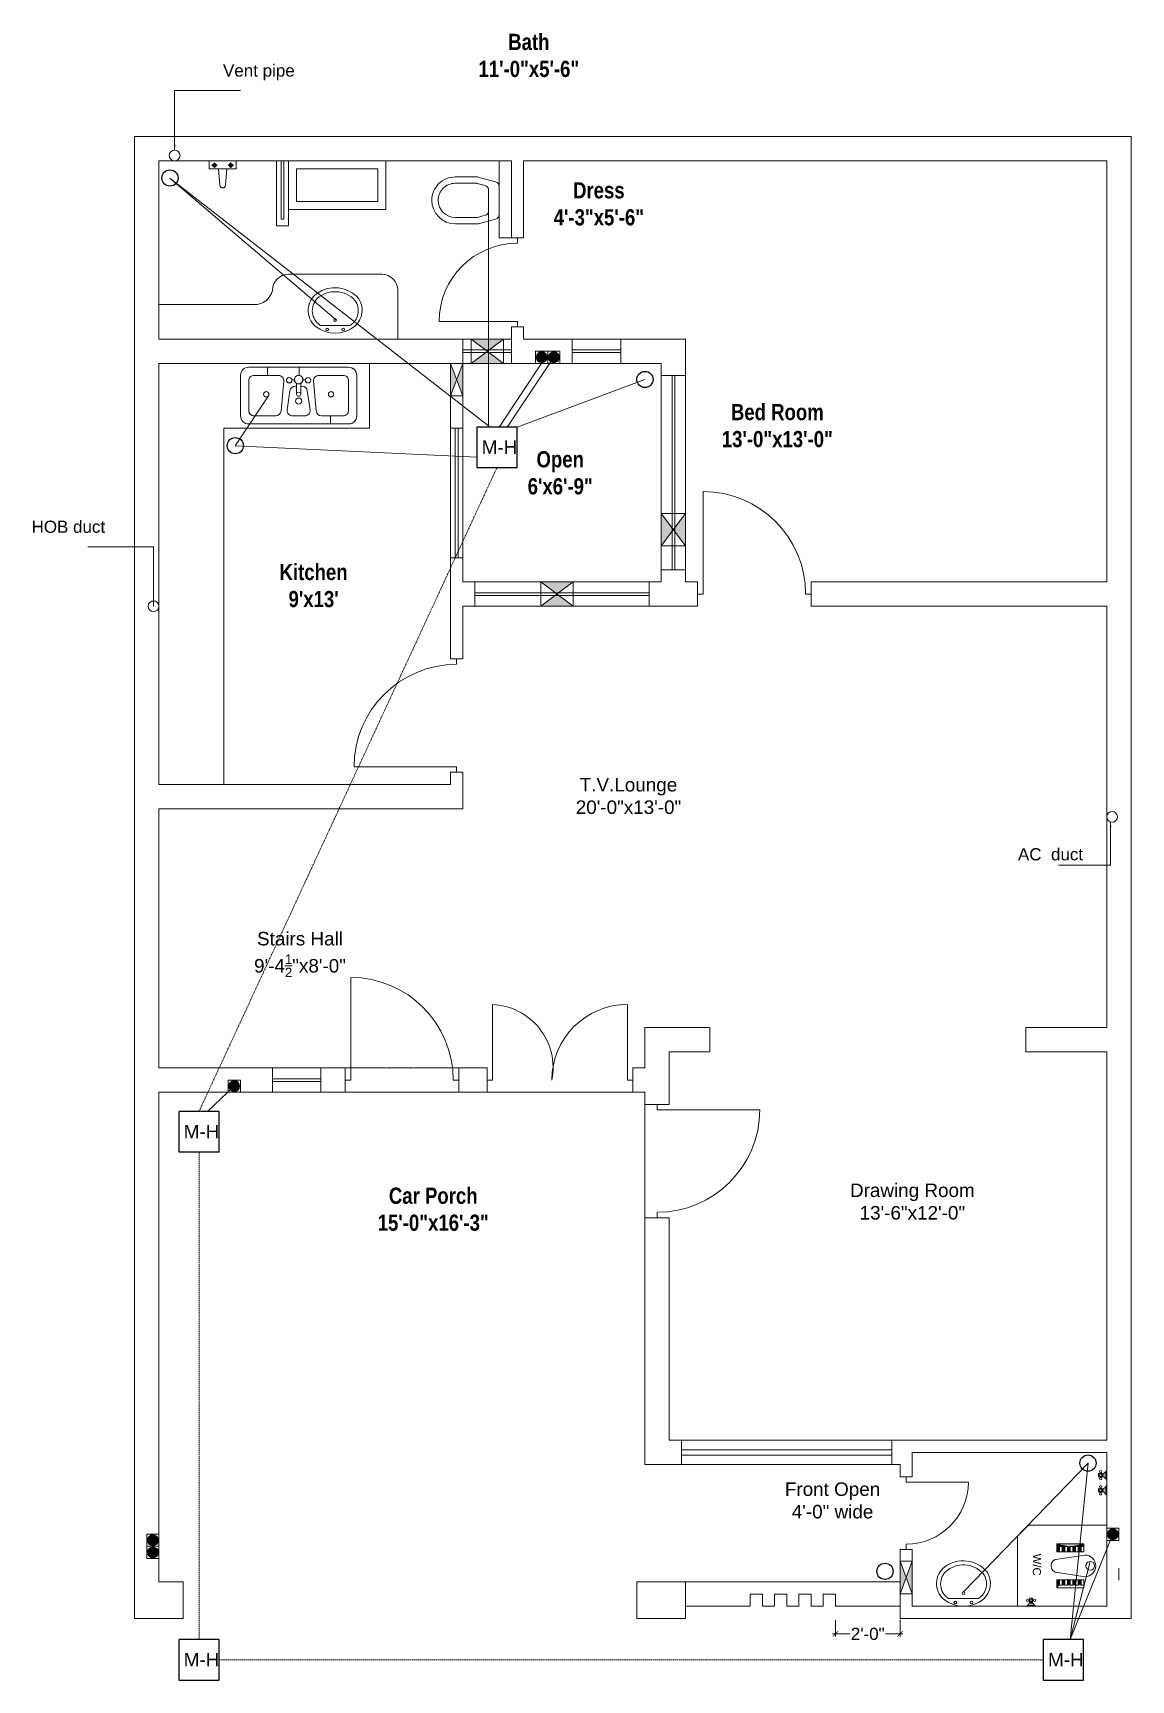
# Model space of a CAD drawing. Header units: inches. Extents: x 28 to 434, y 69 to 679.
import ezdxf

# ---------------------------------------------------------------- set-up
doc = ezdxf.new("R2010")
doc.units = ezdxf.units.IN
doc.header["$MEASUREMENT"] = 0
doc.linetypes.add('DASHED', pattern=[0.75, 0.5, -0.25])
doc.linetypes.add('HIDDEN', pattern=[0.25, 0.125, -0.125])
for name, color, linetype, lineweight in [('cad-block.com', 7, 'Continuous', 5), ('Dime', 5, 'Continuous', 15), ('FURNITURE', 144, 'Continuous', 9), ('line', 7, 'Continuous', 13), ('LINE WORK', 7, 'Continuous', 5)]:
    doc.layers.add(name, color=color, linetype=linetype, lineweight=lineweight)
doc.layers.add('dim', color=5, linetype='Continuous')
doc.styles.add('DETAIL', font='arial.ttf', dxfattribs={"height": 4.5})
doc.styles.get("Standard").update_dxf_attribs({"font": 'arial.ttf'})
doc.styles.add('TECH', font='techb___.ttf', dxfattribs={"height": 2.5})
doc.dimstyles.new('DETAIL', dxfattribs={"dimtxt": 4, "dimasz": 2, "dimexe": 1, "dimexo": 5, "dimgap": 0.5, "dimtad": 0, "dimzin": 3, "dimlunit": 4, "dimtxsty": 'DETAIL', "dimblk": 'ARCHTICK', "dimcen": 0.25, "dimdle": 1, "dimclrd": 256, "dimclre": 256, "dimclrt": 256, "dimadec": 1, "dimazin": 0, "dimtfac": 0.66, "dimtmove": 1, "dimatfit": 3, "dimfxl": 1, "dimtolj": 1, "dimlwd": -1, "dimlwe": -1, "dimarcsym": 0})

# ---------------------------------------------------------------- blocks, each defined once
blk = doc.blocks.new('A$C02E93A12')
at = {"layer": 'dim'}
h = blk.add_hatch(color=256, dxfattribs=at)
h.set_gradient(color1=(0, 0, 255), one_color=1, tint=1, name='SPHERICAL')
h.paths.add_polyline_path([(12, 9), (0, 9), (5.33, 5), (6.67, 5)])
h.paths.add_polyline_path([(6.67, 4), (5.33, 4), (0, 0), (12, 0)])
at = {"layer": 'line'}
for p, q in [((0, 9), (0, 0)), ((0, 9), (12, 0)), ((12, 9), (0, 0)), ((12, 9), (0, 9)), ((12, 9), (12, 0)), ((12, 0), (0, 0)), ((12, 0), (0, 0))]:
    blk.add_line(p, q, dxfattribs=at)
blk = doc.blocks.new('A$C30E77919')
at = {"layer": 'dim'}
h = blk.add_hatch(color=256, dxfattribs=at)
h.set_gradient(color1=(0, 0, 255), one_color=1, tint=1, name='SPHERICAL')
h.paths.add_polyline_path([(0, 4.5), (6, 2.25), (12, 4.5)])
h.paths.add_polyline_path([(12, 0), (6, 2.25), (0, 0)])
at = {"layer": 'line'}
for p, q in [((0, 4.5), (12, 4.5)), ((0, 0), (0, 4.5)), ((12, 0), (0, 4.5)), ((0, 0), (12, 4.5)), ((0, 4.5), (12, 4.5)), ((12, 0), (12, 4.5)), ((0, 0), (12, 0))]:
    blk.add_line(p, q, dxfattribs=at)
blk = doc.blocks.new('A$C44504939')
at = {"layer": 'line'}
h = blk.add_hatch(color=256, dxfattribs=at)
h.set_gradient(color1=(0, 0, 255), one_color=1, tint=1, name='SPHERICAL')
h.paths.add_polyline_path([(4.25, 2.25, 1), (0.25, 2.25, 1)])
for p, q in [((0, 4.5), (4.5, 4.5)), ((0, 0), (0, 4.5)), ((4.5, 4.5), (4.5, 0)), ((4.5, 0), (0, 0))]:
    blk.add_line(p, q, dxfattribs=at)
blk.add_circle((2.25, 2.25), 2, dxfattribs=at)
blk = doc.blocks.new('_ArchTick')
at = {"color": 0, "linetype": 'ByBlock', "const_width": 0.15}
blk.add_lwpolyline([(-0.5, -0.5), (0.5, 0.5)], dxfattribs=at)
blk = doc.blocks.new('*D17')
at = {"layer": 'Defpoints', "color": 0, "transparency": 16777216}
for p in [(324.87, 96.31), (348.87, 96.31), (348.87, 86.06)]:
    blk.add_point(p, dxfattribs=at)
at = {"layer": 'line', "transparency": 16777216}
for p, q in [((323.87, 86.06), (330.35, 86.06)), ((324.87, 91.31), (324.87, 85.06)), ((349.87, 86.06), (343.39, 86.06)), ((348.87, 91.31), (348.87, 85.06))]:
    blk.add_line(p, q, dxfattribs=at)
at = {"layer": 'line', "transparency": 16777216, "xscale": 2, "yscale": 2, "zscale": 2, "rotation": 180}
blk.add_blockref('_ArchTick', (324.87, 86.06), dxfattribs=at)
at = {"layer": 'line', "transparency": 16777216, "xscale": 2, "yscale": 2, "zscale": 2}
blk.add_blockref('_ArchTick', (348.87, 86.06), dxfattribs=at)
at = {"layer": 'line', "transparency": 16777216, "insert": (336.87, 86.06), "char_height": 4.5, "attachment_point": 5, "style": 'DETAIL'}
blk.add_mtext('\\A1;2\'-0"', dxfattribs=at)
blk = doc.blocks.new('FURN-G98')
at = {"layer": 'FURNITURE', "color": 1, "linetype": 'Continuous'}
blk.add_line((867.673189, 659.27866), (867.673189, 648.278812), dxfattribs=at)
for centre in [(866.173189, 656.77866), (869.673128, 653.778721), (866.173189, 650.778721)]:
    blk.add_circle(centre, 0.5, dxfattribs=at)
for centre, radius, start, end in [((876.518831, 653.776676), 11.720215, 141.386282, 218.875925), ((873.265024, 655.968662), 7.8163, 57.012296, 139.055862), ((873.124514, 655.949619), 6.387447, 53.629163, 148.588197), ((870.312021, 653.786716), 9.845939, 317.647236, 47.905256), ((870.111383, 653.686008), 11.533569, 323.756458, 50.028127), ((873.219522, 651.608158), 7.800024, 221.687136, 322.568114), ((873.089006, 651.754307), 6.435084, 212.689741, 314.36115)]:
    blk.add_arc(centre, radius, start, end, dxfattribs=at)
blk = doc.blocks.new('FURN-G9')
at = {"layer": 'FURNITURE', "color": 1, "linetype": 'Continuous'}
for p, q in [((887.182337, 655.021351), (888.916124, 661.491932)), ((890.630915, 662.807728), (901.025324, 662.807728)), ((902.740107, 661.491932), (904.447954, 655.118184)), ((887.121851, 646.529988), (887.121851, 654.561879)), ((889.475176, 646.529988), (889.475176, 654.262318)), ((889.533014, 654.701588), (890.317018, 657.627553)), ((891.956415, 658.885518), (899.699816, 658.885518)), ((901.33922, 657.627553), (902.097284, 654.79842)), ((902.155115, 654.35915), (902.155115, 646.589253)), ((904.50844, 654.65868), (904.50844, 646.589253))]:
    blk.add_line(p, q, dxfattribs=at)
for centre, radius, start, end in [((890.630915, 661.03246), 1.77528, 90.000003, 164.999994), ((901.025324, 661.03246), 1.77528, 15.000006, 90.000003), ((888.897127, 654.561879), 1.77528, 164.999994, 180.000005), ((891.172411, 654.262318), 1.697231, 164.999994, 180.000005), ((891.956415, 657.188282), 1.697231, 90.000003, 164.999994), ((899.699816, 657.188282), 1.697231, 15, 90.000003), ((900.45788, 654.35915), 1.697231, 0, 14.999999), ((902.733164, 654.65868), 1.77528, 0, 15.000009), ((895.785608, 646.529988), 8.663759, 180.000005, 270.195344), ((895.785608, 646.529988), 6.31043, 180.000005, 270.195344), ((895.785402, 646.589253), 6.369707, 270.195344, 0), ((895.785402, 646.589253), 8.723038, 270.195344, 0)]:
    blk.add_arc(centre, radius, start, end, dxfattribs=at)
blk = doc.blocks.new('A$C5E6B4E5E')
at = {"layer": 'FURNITURE', "color": 7, "linetype": 'Continuous'}
for p, q in [((1, 8.5), (2, 7.5)), ((2, 7.5), (3, 8.5)), ((3.5, 7), (4, 1)), ((6.5, 7), (6, 1)), ((7, 8.5), (8, 7.5)), ((8, 7.5), (9, 8.5))]:
    blk.add_line(p, q, dxfattribs=at)
blk.add_lwpolyline([(0, 10), (10, 10), (10, 7), (0, 7)], close=True, dxfattribs=at)
at = {"layer": 'FURNITURE', "color": 51, "linetype": 'Continuous'}
blk.add_lwpolyline([(6, 1), (6.5, 7), (3.5, 7), (4, 1, 1)], format="xyb", close=True, dxfattribs=at)
at = {"layer": 'FURNITURE', "color": 7, "linetype": 'Continuous'}
blk.add_arc((5, 1), 1, 180, 0, dxfattribs=at)
at = {"layer": 'FURNITURE', "color": 162, "linetype": 'Continuous'}
blk.add_solid([(3, 8.5), (2, 9.5), (2, 7.5), (1, 8.5)], dxfattribs=at)
at = {"layer": 'FURNITURE', "color": 1, "linetype": 'Continuous'}
blk.add_solid([(8, 7.5), (9, 8.5), (7, 8.5), (8, 9.5)], dxfattribs=at)
blk = doc.blocks.new('FURN-G128')
at = {"layer": 'FURNITURE', "color": 7, "linetype": 'Continuous'}
for p, q in [((948.699619, 672.436587), (948.699619, 635.436587)), ((951.699619, 675.436587), (966.699619, 675.436587)), ((953.699619, 672.436587), (964.699619, 672.436587)), ((969.699619, 672.436587), (969.699619, 635.436587)), ((951.699619, 670.436587), (951.699619, 662.444834)), ((966.699619, 670.436587), (966.699619, 661.444834)), ((953.518548, 660.453048), (964.518548, 659.453048)), ((951.699619, 656.166282), (951.699619, 651.706892)), ((953.982462, 658.146181), (960.982462, 657.146181)), ((959.699619, 654.686587), (963.736002, 654.686587)), ((959.699619, 653.186587), (963.736002, 653.186587)), ((962.699619, 655.166282), (962.699619, 654.686587)), ((962.699619, 653.189639), (962.699619, 652.706892)), ((953.518548, 647.420126), (964.518548, 648.420126)), ((953.982462, 649.726993), (960.982462, 650.726993)), ((951.699619, 637.436587), (951.699619, 645.428339)), ((966.699619, 637.436587), (966.699619, 646.428339)), ((953.699619, 635.436587), (964.699619, 635.436587)), ((951.699619, 632.436587), (966.699619, 632.436587))]:
    blk.add_line(p, q, dxfattribs=at)
at = {"layer": 'FURNITURE', "color": 120, "linetype": 'Continuous'}
blk.add_lwpolyline([(969.699619, 654.144815), (966.695311, 654.144815, -0.468519), (965.049373, 652.357401), (965.049373, 651.422386, -2.152654), (963.881442, 650.436587, -0.464543), (965.049373, 651.422386), (965.049373, 652.357401, -0.262509), (963.736002, 653.186587), (962.699619, 653.186587), (962.699619, 652.706892, -0.373238), (960.982462, 650.726993), (953.982462, 649.726993, -0.456412), (951.699619, 651.706892), (951.699619, 656.166282, -0.456412), (953.982462, 658.146181), (960.982462, 657.146181, -0.373238), (962.699619, 655.166282), (962.699619, 654.686587), (963.736002, 654.686587, -0.262509), (965.049373, 655.515772), (965.049373, 656.450788, -0.464543), (963.881442, 657.436587, -1), (965.881442, 657.436587, -0.365614), (965.049373, 656.450788), (965.049373, 655.515772, -0.39029), (966.695311, 654.144815), (969.699619, 654.144815), (969.699619, 672.436587, 0.414214), (966.699619, 675.436587), (951.699619, 675.436587, 0.414214), (948.699619, 672.436587), (948.699619, 665.739959), (951.699619, 665.739959), (951.699619, 670.436587, -0.414214), (953.699619, 672.436587), (964.699619, 672.436587, -0.414214), (966.699619, 670.436587), (966.699619, 661.444834, -0.441024), (964.518548, 659.453048), (953.518548, 660.453048, -0.387902), (951.699619, 662.444834), (951.699619, 665.739959), (948.699619, 665.739959), (948.699619, 635.436587, 0.414214), (951.699619, 632.436587), (966.699619, 632.436587, 0.414214), (969.699619, 635.436587), (969.699619, 642.402897), (966.699619, 642.402897), (966.699619, 637.436587, -0.414214), (964.699619, 635.436587), (953.699619, 635.436587, -0.414214), (951.699619, 637.436587), (951.699619, 645.428339, -0.387902), (953.518548, 647.420126), (964.518548, 648.420126, -0.441024), (966.699619, 646.428339), (966.699619, 642.402897), (969.699619, 642.402897)], format="xyb", close=True, dxfattribs=at)
at = {"layer": 'FURNITURE', "color": 121, "linetype": 'Continuous'}
for points in [[(966.699619, 670.436587, 0.414214), (964.699619, 672.436587), (953.699619, 672.436587, 0.414214), (951.699619, 670.436587), (951.699619, 662.444834, 0.387902), (953.518548, 660.453048), (964.518548, 659.453048, 0.441024), (966.699619, 661.444834)], [(962.699619, 652.706892), (962.699619, 653.186587), (959.699619, 653.186587, -0.414214), (958.949619, 653.936587, -0.414214), (959.699619, 654.686587), (962.699619, 654.686587), (962.699619, 655.166282, 0.373238), (960.982462, 657.146181), (953.982462, 658.146181, 0.456412), (951.699619, 656.166282), (951.699619, 651.706892, 0.456412), (953.982462, 649.726993), (960.982462, 650.726993, 0.373238)], [(966.699619, 646.428339, 0.441024), (964.518548, 648.420126), (953.518548, 647.420126, 0.387902), (951.699619, 645.428339), (951.699619, 637.436587, 0.414214), (953.699619, 635.436587), (964.699619, 635.436587, 0.414214), (966.699619, 637.436587)]]:
    blk.add_lwpolyline(points, format="xyb", close=True, dxfattribs=at)
at = {"layer": 'FURNITURE', "color": 250, "linetype": 'Continuous'}
for points in [[(960.699619, 665.936587, 1), (958.699619, 665.936587, 1)], [(958.317653, 653.936587, 1), (956.081585, 653.936587, 1)], [(960.699619, 641.936587, 1), (958.699619, 641.936587, 1)]]:
    blk.add_lwpolyline(points, format="xyb", close=True, dxfattribs=at)
at = {"layer": 'FURNITURE', "color": 31, "linetype": 'Continuous'}
for points in [[(960.449619, 653.936587, 1), (958.949619, 653.936587, 1)], [(966.709082, 653.936587, 1), (963.546804, 653.936587, 1)]]:
    blk.add_lwpolyline(points, format="xyb", close=True, dxfattribs=at)
at = {"layer": 'FURNITURE', "color": 51, "linetype": 'Continuous'}
blk.add_lwpolyline([(963.736002, 654.686587), (959.699619, 654.686587, -1), (959.699619, 653.186587), (963.736002, 653.186587, -0.124187), (963.546804, 653.936587, -0.124187)], format="xyb", close=True, dxfattribs=at)
at = {"layer": 'FURNITURE', "color": 1, "linetype": 'Continuous'}
blk.add_lwpolyline([(963.881442, 657.436587, 1), (965.881442, 657.436587, 1)], format="xyb", close=True, dxfattribs=at)
at = {"layer": 'FURNITURE', "color": 160, "linetype": 'Continuous'}
blk.add_lwpolyline([(965.881442, 650.436587, 1), (963.881442, 650.436587, 1)], format="xyb", close=True, dxfattribs=at)
at = {"layer": 'FURNITURE', "color": 7, "linetype": 'Continuous'}
for centre, radius in [((959.699619, 665.936587), 1), ((957.199619, 653.936587), 1.118034), ((959.699619, 653.936587), 0.75), ((965.127943, 653.936587), 1.581139), ((964.881442, 657.436587), 1), ((964.881442, 650.436587), 1), ((959.699619, 641.936587), 1)]:
    blk.add_circle(centre, radius, dxfattribs=at)
for centre, radius, start, end in [((951.699619, 672.436587), 3, 90, 180), ((953.699619, 670.436587), 2, 90, 180), ((964.699619, 670.436587), 2, 0, 90), ((966.699619, 672.436587), 3, 0, 90), ((953.699619, 662.444834), 2, 180, 264.805571), ((964.699619, 661.444834), 2, 264.805571, 0), ((953.699619, 656.166282), 2, 81.869898, 180), ((960.699619, 655.166282), 2, 0, 81.869898), ((953.699619, 651.706892), 2, 180, 278.130102), ((953.699619, 645.428339), 2, 95.194429, 180), ((960.699619, 652.706892), 2, 278.130102, 0), ((964.699619, 646.428339), 2, 0, 95.194429), ((951.699619, 635.436587), 3, 180, 270), ((953.699619, 637.436587), 2, 180, 270), ((964.699619, 637.436587), 2, 270, 0), ((966.699619, 635.436587), 3, 270, 0)]:
    blk.add_arc(centre, radius, start, end, dxfattribs=at)
blk = doc.blocks.new('FURN-G96')
at = {"layer": 'FURNITURE', "color": 7, "linetype": 'Continuous'}
for p, q in [((818.55535, 658.683538), (818.55535, 655.683538)), ((828.55535, 658.683538), (818.55535, 658.683538)), ((819.55535, 656.683538), (818.55535, 656.683538)), ((818.55535, 655.683538), (828.55535, 655.683538)), ((819.55535, 658.683538), (819.55535, 656.683538)), ((820.55535, 656.683538), (820.55535, 658.683538)), ((821.55535, 656.683538), (820.55535, 656.683538)), ((821.55535, 658.683538), (821.55535, 656.683538)), ((822.55535, 656.683538), (822.55535, 658.683538)), ((823.55535, 656.683538), (822.55535, 656.683538)), ((823.55535, 658.683538), (823.55535, 656.683538)), ((824.55535, 656.683538), (824.55535, 658.683538)), ((825.55535, 656.683538), (824.55535, 656.683538)), ((825.55535, 658.683538), (825.55535, 656.683538)), ((826.55535, 656.683538), (826.55535, 658.683538)), ((827.55535, 656.683538), (826.55535, 656.683538)), ((827.55535, 658.683538), (827.55535, 656.683538)), ((828.55535, 655.683538), (828.55535, 658.683538))]:
    blk.add_line(p, q, dxfattribs=at)
blk = doc.blocks.new('FURN-G97')
at = {"layer": 'FURNITURE', "color": 7, "linetype": 'Continuous'}
for p, q in [((818.55535, 672.040704), (828.55535, 672.040704)), ((818.55535, 669.040704), (818.55535, 672.040704)), ((828.55535, 672.040704), (828.55535, 669.040704)), ((819.55535, 671.040704), (818.55535, 671.040704)), ((828.55535, 669.040704), (818.55535, 669.040704)), ((819.55535, 669.040704), (819.55535, 671.040704)), ((821.55535, 671.040704), (820.55535, 671.040704)), ((820.55535, 671.040704), (820.55535, 669.040704)), ((821.55535, 669.040704), (821.55535, 671.040704)), ((823.55535, 671.040704), (822.55535, 671.040704)), ((822.55535, 671.040704), (822.55535, 669.040704)), ((823.55535, 669.040704), (823.55535, 671.040704)), ((825.55535, 671.040704), (824.55535, 671.040704)), ((824.55535, 671.040704), (824.55535, 669.040704)), ((825.55535, 669.040704), (825.55535, 671.040704)), ((827.55535, 671.040704), (826.55535, 671.040704)), ((826.55535, 671.040704), (826.55535, 669.040704)), ((827.55535, 669.040704), (827.55535, 671.040704))]:
    blk.add_line(p, q, dxfattribs=at)
blk = doc.blocks.new('A$C1560646C')
at = {"layer": 'FURNITURE', "color": 7, "linetype": 'Continuous'}
for p, q in [((11.05, 24.92), (12.53, 14.86)), ((19.05, 24.92), (17.53, 14.86))]:
    blk.add_line(p, q, dxfattribs=at)
at = {"layer": 'FURNITURE', "color": 133, "linetype": 'Continuous'}
blk.add_lwpolyline([(17.53, 14.86), (19.05, 24.92, 1), (11.05, 24.92), (12.53, 14.86, 1)], format="xyb", close=True, dxfattribs=at)
at = {"layer": 'FURNITURE', "color": 8, "linetype": 'Continuous'}
blk.add_lwpolyline([(15, 25.26, 1), (15, 28.52, 1)], format="xyb", close=True, dxfattribs=at)
at = {"layer": 'FURNITURE', "color": 7, "linetype": 'Continuous'}
blk.add_circle((15, 26.89), 1.63, dxfattribs=at)
for centre, radius, start, end in [((15.05, 24.92), 4, 0, 180), ((15.03, 14.86), 2.5, 180, 0)]:
    blk.add_arc(centre, radius, start, end, dxfattribs=at)
at = {"layer": 'FURNITURE', "color": 133, "linetype": 'Continuous'}
for points in [[(7.87, 23.47), (7.87, 24.47), (6.87, 24.47)], [(7.87, 22.47), (7.87, 23.47), (6.87, 24.47)], [(7.87, 21.47), (7.87, 22.47), (6.87, 24.47)], [(7.87, 20.47), (7.87, 21.47), (6.87, 24.47)], [(7.87, 19.47), (7.87, 20.47), (6.87, 24.47)], [(7.87, 19.47), (6.87, 24.47), (6.87, 14.47)], [(6.87, 14.47), (7.87, 18.47), (7.87, 19.47)], [(6.87, 14.47), (7.87, 17.47), (7.87, 18.47)], [(7.87, 22.47), (9.87, 22.47), (9.87, 23.47)], [(7.87, 22.47), (9.87, 23.47), (7.87, 23.47)], [(7.87, 20.47), (9.87, 20.47), (9.87, 21.47)], [(7.87, 20.47), (9.87, 21.47), (7.87, 21.47)], [(7.87, 18.47), (9.87, 18.47), (9.87, 19.47)], [(7.87, 18.47), (9.87, 19.47), (7.87, 19.47)], [(22.23, 23.47), (20.23, 23.47), (20.23, 22.47)], [(22.23, 23.47), (20.23, 22.47), (22.23, 22.47)], [(22.23, 21.47), (20.23, 21.47), (20.23, 20.47)], [(22.23, 21.47), (20.23, 20.47), (22.23, 20.47)], [(22.23, 19.47), (20.23, 19.47), (20.23, 18.47)], [(22.23, 19.47), (20.23, 18.47), (22.23, 18.47)], [(6.87, 14.47), (7.87, 16.47), (7.87, 17.47)], [(6.87, 14.47), (7.87, 15.47), (7.87, 16.47)], [(6.87, 14.47), (9.87, 14.47), (7.87, 15.47)], [(7.87, 16.47), (9.87, 16.47), (9.87, 17.47)], [(7.87, 16.47), (9.87, 17.47), (7.87, 17.47)], [(9.87, 14.47), (9.87, 15.47), (7.87, 15.47)], [(22.23, 17.47), (20.23, 17.47), (20.23, 16.47)], [(22.23, 17.47), (20.23, 16.47), (22.23, 16.47)], [(22.23, 15.47), (20.23, 15.47), (20.23, 14.47)], [(22.23, 15.47), (20.23, 14.47), (23.23, 14.47)]]:
    blk.add_solid(points, dxfattribs=at)
at = {"layer": 'line', "color": 251}
for p, q in [((0, 33), (0, 4)), ((0, 4), (4, 0)), ((30, 0), (4, 0))]:
    blk.add_line(p, q, dxfattribs=at)
at = {"layer": 'FURNITURE', "rotation": 270}
for name in ['FURN-G96', 'FURN-G97']:
    blk.add_blockref(name, (-648.81, 843.03), dxfattribs=at)
at = {"color": 1, "insert": (14.59, 5.59), "char_height": 3, "width": 65.3122, "attachment_point": 8}
blk.add_mtext('W/C', dxfattribs=at)
blk = doc.blocks.new('18')
at = {"layer": 'cad-block.com'}
for p, q in [((3051, 12939), (3045, 12939)), ((3051, 12933), (3045, 12933)), ((3072, 12917), (3048, 12917)), ((3070, 12939), (3076, 12939)), ((3070, 12933), (3076, 12933)), ((3026, 12899), (3095, 12899)), ((3038, 12905), (3082, 12905))]:
    blk.add_line(p, q, dxfattribs=at)
blk.add_lwpolyline([(3051, 12924), (3051, 12949), (3070, 12949), (3070, 12924)], close=True, dxfattribs=at)
for centre in [(3038, 12936), (3060, 12936), (3082, 12936)]:
    blk.add_circle(centre, 6.99, dxfattribs=at)
for centre, start, end in [((3017, 12933), 285.2551, 344.7449), ((3104, 12933), 195.2551, 254.7449)]:
    blk.add_arc(centre, 35.6, start, end, dxfattribs=at)

msp = doc.modelspace()

# ---------------------------------------------------------------- linework, layer by layer
at = {"layer": 'dim', "color": 1}
for points in [[(192.064, 518.147), (207.064, 518.147), (207.064, 533.147), (192.064, 533.147)], [(81.716, 264.602), (96.716, 264.602), (96.716, 279.602), (81.716, 279.602)], [(81.716, 68.969), (96.716, 68.969), (96.716, 83.969), (81.716, 83.969)], [(401.805, 68.969), (416.805, 68.969), (416.805, 83.969), (401.805, 83.969)]]:
    msp.add_lwpolyline(points, close=True, dxfattribs=at)
for centre in [(78.445, 625.387), (254.346, 550.779), (102.655, 526.246), (418.441, 149.342), (343.268, 109.245)]:
    msp.add_circle(centre, 3, dxfattribs=at)
at = {"layer": 'line'}
for p, q in [((65.374, 640.744), (65.374, 91.807)), ((434.374, 640.744), (65.374, 640.744)), ((434.374, 640.744), (434.374, 91.807)), ((74.374, 631.744), (74.374, 565.744)), ((204.874, 631.744), (74.374, 631.744)), ((204.874, 631.744), (204.874, 603.244)), ((209.374, 631.744), (209.374, 603.244)), ((425.374, 631.744), (209.374, 631.744)), ((425.374, 631.744), (425.374, 475.744)), ((140.126, 572.8), (78.445, 625.387)), ((78.445, 625.387), (197.068, 533.147)), ((196.452, 617.096), (196.452, 533.147)), ((207.124, 603.244), (207.124, 601.244)), ((207.124, 572.244), (178.124, 572.244)), ((204.874, 570.244), (204.874, 565.744)), ((209.374, 570.244), (204.874, 570.244)), ((207.124, 570.244), (207.124, 572.244)), ((209.374, 570.244), (209.374, 565.744)), ((204.874, 565.744), (74.374, 565.744)), ((186.874, 556.744), (186.874, 565.744)), ((204.874, 561.744), (186.874, 561.744)), ((204.874, 565.744), (204.874, 556.744)), ((269.374, 565.744), (209.374, 565.744)), ((227.374, 565.744), (227.374, 556.744)), ((227.374, 561.744), (245.374, 561.744)), ((245.374, 556.744), (245.374, 565.744)), ((269.374, 475.744), (269.374, 565.744)), ((74.374, 556.744), (74.374, 400.744)), ((182.374, 556.744), (74.374, 556.744)), ((182.374, 556.744), (182.374, 447.244)), ((204.874, 560.744), (186.874, 560.744)), ((186.874, 556.744), (186.874, 475.744)), ((260.374, 556.744), (186.874, 556.744)), ((216.124, 556.994), (200.306, 533.147)), ((220.624, 558.994), (203.371, 533.147)), ((227.374, 560.744), (245.374, 560.744)), ((260.374, 475.744), (260.374, 556.744)), ((254.346, 550.779), (207.064, 533.147)), ((260.597, 552.244), (260.374, 552.244)), ((269.374, 552.244), (260.374, 552.244)), ((264.374, 480.244), (264.374, 552.244)), ((265.374, 480.244), (265.374, 552.244)), ((102.655, 526.246), (114.944, 544.728)), ((182.374, 532.744), (186.874, 532.744)), ((184.124, 484.744), (184.124, 532.744)), ((185.124, 484.744), (185.124, 532.744)), ((102.655, 526.246), (192.064, 521.965)), ((275.874, 471.244), (275.874, 509.244)), ((186.874, 484.744), (182.374, 484.744)), ((260.374, 480.244), (269.374, 480.244)), ((186.874, 475.744), (260.374, 475.744)), ((191.374, 475.744), (191.374, 466.744)), ((255.874, 471.744), (191.374, 471.744)), ((255.874, 470.744), (191.374, 470.744)), ((255.874, 466.744), (255.874, 475.744)), ((269.374, 475.744), (273.874, 475.744)), ((273.874, 466.744), (273.874, 475.744)), ((273.874, 471.244), (275.874, 471.244)), ((315.874, 471.244), (313.874, 471.244)), ((315.874, 475.744), (425.374, 475.744)), ((315.874, 466.744), (315.874, 475.744)), ((186.874, 466.744), (273.874, 466.744)), ((186.874, 447.244), (186.874, 466.744)), ((315.874, 466.744), (425.374, 466.744)), ((425.374, 466.744), (425.374, 310.744)), ((186.874, 447.244), (182.374, 447.244)), ((184.624, 447.244), (184.624, 445.244)), ((186.874, 447.244), (186.874, 447.244)), ((184.624, 407.244), (146.624, 407.244)), ((182.374, 405.244), (182.374, 400.744)), ((186.874, 405.244), (182.374, 405.244)), ((186.874, 405.244), (182.374, 405.244)), ((184.624, 407.244), (184.624, 405.244)), ((186.874, 405.244), (186.874, 391.744)), ((182.374, 400.744), (74.374, 400.744)), ((74.374, 391.744), (74.374, 295.744)), ((186.874, 391.744), (74.374, 391.744)), ((116.374, 391.744), (137.374, 391.744)), ((434.374, 356.646), (434.374, 91.807)), ((74.374, 348.244), (74.374, 295.744)), ((145.374, 291.244), (145.374, 329.281)), ((197.874, 291.244), (197.874, 319.244)), ((247.874, 291.244), (247.874, 319.244)), ((254.374, 310.744), (278.374, 310.744)), ((254.374, 310.744), (254.374, 295.744)), ((263.374, 310.744), (263.374, 310.744)), ((278.374, 310.744), (278.374, 301.744)), ((395.374, 310.744), (425.374, 310.744)), ((395.374, 310.744), (395.374, 301.744)), ((263.374, 301.744), (278.374, 301.744)), ((263.374, 301.744), (263.374, 282.244)), ((263.374, 301.744), (263.374, 282.244)), ((395.374, 301.744), (425.374, 301.744)), ((425.374, 301.744), (425.374, 157.807)), ((143.374, 295.744), (74.374, 295.744)), ((116.374, 295.744), (116.374, 286.744)), ((134.374, 295.744), (134.374, 286.744)), ((143.374, 295.744), (143.374, 286.744)), ((185.374, 295.744), (185.374, 286.744)), ((195.874, 295.744), (185.374, 295.744)), ((195.874, 295.744), (195.874, 286.744)), ((249.874, 295.744), (249.874, 286.744)), ((92.31, 279.602), (102.265, 288.994)), ((116.373, 291.714), (134.373, 291.744)), ((116.375, 290.714), (134.375, 290.744)), ((143.374, 291.244), (145.374, 291.244)), ((185.374, 291.244), (183.374, 291.244)), ((195.874, 291.244), (197.874, 291.244)), ((249.874, 291.244), (247.874, 291.244)), ((74.374, 286.744), (143.374, 286.744)), ((74.374, 286.744), (74.374, 105.307)), ((185.374, 286.744), (195.874, 286.744)), ((249.874, 286.744), (254.374, 286.744)), ((254.374, 282.244), (254.374, 286.744)), ((263.374, 282.244), (254.374, 282.244)), ((258.874, 282.244), (258.874, 280.244)), ((258.874, 280.244), (296.874, 280.244)), ((254.374, 252.244), (254.374, 148.807)), ((263.374, 240.244), (254.374, 240.244)), ((258.874, 240.244), (258.874, 242.244)), ((263.374, 240.244), (263.374, 157.807)), ((263.374, 157.807), (425.374, 157.807)), ((267.849, 157.807), (267.849, 148.807)), ((345.734, 154.307), (267.849, 154.307)), ((345.734, 157.807), (345.734, 148.807)), ((353.374, 153.307), (425.374, 153.307)), ((353.374, 153.307), (353.374, 144.307)), ((425.374, 153.307), (425.374, 96.307)), ((254.374, 148.807), (348.874, 148.807)), ((345.734, 152.307), (267.849, 152.307)), ((348.874, 148.807), (348.874, 144.307)), ((372.302, 101.681), (418.441, 149.342)), ((418.441, 149.342), (411.794, 83.969)), ((348.874, 144.307), (353.374, 144.307)), ((351.124, 144.307), (351.124, 142.307)), ((351.124, 142.307), (374.124, 142.307)), ((411.794, 83.969), (427.624, 122.966)), ((348.874, 117.307), (348.874, 91.807)), ((348.874, 117.307), (353.374, 117.307)), ((351.124, 117.307), (351.124, 119.307)), ((353.374, 117.307), (353.374, 96.307)), ((419.266, 112.934), (411.794, 83.969)), ((74.374, 105.307), (83.374, 105.307)), ((83.374, 105.307), (83.374, 91.807)), ((251.374, 105.307), (269.374, 105.307)), ((251.374, 105.307), (251.374, 91.807)), ((269.374, 105.307), (269.374, 91.807)), ((269.374, 105.307), (269.374, 91.807)), ((65.374, 91.807), (78.874, 91.807)), ((78.874, 91.807), (65.374, 91.807)), ((65.374, 91.807), (83.374, 91.807)), ((251.374, 91.807), (269.374, 91.807)), ((348.874, 91.807), (434.374, 91.807)), ((353.374, 96.307), (425.374, 96.307))]:
    msp.add_line(p, q, dxfattribs=at)
at = {"layer": 'line', "color": 8}
for p, q in [((117.874, 631.744), (117.874, 607.744)), ((122.374, 631.744), (122.374, 607.744)), ((200.374, 631.744), (200.374, 603.244)), ((122.374, 607.744), (117.874, 607.744)), ((204.874, 603.244), (200.374, 603.244)), ((156.874, 589.744), (122.374, 589.744)), ((162.874, 583.744), (162.874, 565.744)), ((109.785, 578.494), (74.374, 578.494)), ((152.374, 556.744), (152.374, 532.744)), ((98.374, 532.744), (98.374, 400.744)), ((152.374, 532.744), (98.374, 532.744)), ((185.374, 286.744), (143.374, 286.744)), ((195.874, 286.744), (249.874, 286.744)), ((254.374, 282.244), (254.374, 240.244)), ((269.374, 105.307), (348.874, 105.307)), ((293.374, 100.807), (293.374, 96.307)), ((293.374, 100.807), (297.874, 100.807)), ((297.874, 100.807), (297.874, 96.307)), ((302.374, 100.807), (302.374, 96.307)), ((302.374, 100.807), (306.874, 100.807)), ((306.874, 100.807), (306.874, 96.307)), ((311.374, 100.807), (311.374, 96.307)), ((311.374, 100.807), (315.874, 100.807)), ((315.874, 100.807), (315.874, 96.307)), ((320.374, 100.807), (320.374, 96.307)), ((320.374, 100.807), (324.874, 100.807)), ((324.874, 100.807), (324.874, 96.307)), ((293.374, 96.307), (269.374, 96.307)), ((302.374, 96.307), (297.874, 96.307)), ((311.374, 96.307), (306.874, 96.307)), ((320.374, 96.307), (315.874, 96.307)), ((348.874, 96.307), (324.874, 96.307))]:
    msp.add_line(p, q, dxfattribs=at)
at = {"layer": 'line', "color": 4}
for p, q in [((119.624, 610.144), (119.624, 631.744)), ((120.624, 610.144), (120.624, 631.744)), ((120.624, 610.144), (119.624, 610.144))]:
    msp.add_line(p, q, dxfattribs=at)
at = {"layer": 'line', "color": 0}
for p, q in [((209.374, 603.244), (204.874, 603.244)), ((254.374, 295.744), (249.874, 295.744))]:
    msp.add_line(p, q, dxfattribs=at)
at = {"layer": 'line', "color": 1, "linetype": 'DASHED'}
for p, q in [((89.216, 279.602), (199.564, 518.147)), ((89.216, 83.969), (89.216, 264.602)), ((96.716, 76.469), (401.805, 76.469))]:
    msp.add_line(p, q, dxfattribs=at)
at = {"layer": 'line', "color": 8, "linetype": 'HIDDEN'}
msp.add_line((143.329, 295.744), (185.329, 295.744), dxfattribs=at)
at = {"layer": 'line', "color": 8}
for points in [[(158.374, 631.744), (122.374, 631.744), (122.374, 613.744), (158.374, 613.744)], [(155.374, 628.744), (125.374, 628.744), (125.374, 616.744), (155.374, 616.744)]]:
    msp.add_lwpolyline(points, close=True, dxfattribs=at)
at = {"layer": 'line', "color": 1}
for centre in [(80.174, 633.744), (72.374, 466.744), (427.374, 388.744)]:
    msp.add_circle(centre, 2, dxfattribs=at)
at = {"layer": 'line'}
for centre, radius, start, end in [((207.124, 572.244), 29, 90, 180), ((275.874, 471.244), 38, 0, 90), ((184.624, 407.244), 38, 90, 180), ((145.374, 291.244), 38, 0, 90), ((196.901, 295.837), 23.427, 348.69425, 87.620203), ((247.874, 291.244), 28, 90, 180), ((258.874, 280.244), 38, 270, 0), ((351.124, 142.307), 23, 270, 0)]:
    msp.add_arc(centre, radius, start, end, dxfattribs=at)
at = {"layer": 'line', "color": 8}
for centre, radius, start, end in [((122.374, 583.744), 6, 90, 180), ((156.874, 583.744), 6, 360, 90), ((109.733, 585.319), 6.825, 269.564586, 346.660374)]:
    msp.add_arc(centre, radius, start, end, dxfattribs=at)
at = {"layer": 'LINE WORK'}
for p, q in [((218.374, 556.744), (218.374, 561.244)), ((218.374, 556.744), (218.374, 561.244)), ((429.874, 105.95), (429.874, 110.45)), ((429.874, 105.95), (429.874, 110.45))]:
    msp.add_line(p, q, dxfattribs=at)

# ---------------------------------------------------------------- block references
at = {"color": 1}
for p, rotation in [((201.958, 565.744), 180), ((260.374, 501.126), 270), ((227.787, 475.744), 180)]:
    msp.add_blockref('A$C02E93A12', p, dxfattribs=dict(at, rotation=rotation))
at = {"xscale": -0.0599999999976719, "zscale": 0.0600000000004002}
for p, yscale, rotation in [((1199.289, 328.491), 0.0600000000049477, 89.9999949279398), ((1199.289, 322.862), 0.0600000000049477, 89.9999949279398), ((580.967, -677.609), 0.0600000000013097, 359.9999949275055)]:
    msp.add_blockref('18', p, dxfattribs=dict(at, yscale=yscale, rotation=rotation))
at = {"layer": 'dim'}
msp.add_blockref('A$C5E6B4E5E', (92.962, 621.744), dxfattribs=at)
at = {"layer": 'dim', "rotation": 90}
for p in [(186.874, 544.744), (353.374, 100.953)]:
    msp.add_blockref('A$C30E77919', p, dxfattribs=at)
at = {"layer": 'Dime', "xscale": -1, "rotation": 180}
for p in [(213.874, 561.244), (218.374, 561.244), (100.015, 291.244), (69.874, 123.017), (425.374, 125.216), (69.874, 118.517)]:
    msp.add_blockref('A$C44504939', p, dxfattribs=at)
at = {"layer": 'FURNITURE', "xscale": -1, "rotation": 270}
for name, p in [('FURN-G98', (-514.153, -296.873)), ('FURN-G128', (-527.825, -414.418)), ('FURN-G98', (-281.476, -768.492))]:
    msp.add_blockref(name, p, dxfattribs=at)
at = {"layer": 'line', "color": 251, "rotation": 270}
msp.add_blockref('FURN-G9', (-462.434, 1512.924), dxfattribs=at)
at = {"layer": 'line', "color": 0, "rotation": 270}
msp.add_blockref('A$C1560646C', (392.374, 126.307), dxfattribs=at)

# ---------------------------------------------------------------- texts
at = {"layer": 'line', "char_height": 6, "attachment_point": 2, "style": 'TECH'}
for s, insert in [('Bath\\P11\'-0"x5\'-6"', (211.361, 678.821)), ('Dress\\P4\'-3"x5\'-6"', (237.281, 623.845)), ('Bed Room\\P13\'-0"x13\'-0"', (303.377, 541.687)), ('Open\\P6\'x6\'-9"', (222.975, 524.201)), ("Kitchen\\P9'x13'", (131.642, 482.427)), ('Car Porch\\P15\'-0"x16\'-3"', (175.946, 251.399))]:
    msp.add_mtext(s, dxfattribs=dict(at, insert=insert))
at = {"layer": 'line', "style": 'DETAIL'}
for s, insert, char_height, width, attachment_point in [('Vent pipe', (98.099, 667.467), 4.5, 26.14126, 1), ('M-H', (193.89, 528.179), 5, 7.98414, 1), ('HOB duct', (54.446, 498.467), 4.5, 26.14126, 3), ('AC  duct', (416.604, 377.123), 4.5, 26.14126, 3), ('M-H', (83.542, 274.635), 5, 7.98414, 1), ('M-H', (83.542, 79.001), 5, 7.98414, 1), ('M-H', (403.631, 79.001), 5, 7.98414, 1)]:
    msp.add_mtext(s, dxfattribs=dict(at, insert=insert, char_height=char_height, width=width, attachment_point=attachment_point))
at = {"layer": 'line', "char_height": 5, "attachment_point": 5}
for s, insert in [('T.V.Lounge\\P20\'-0"x13\'-0"', (248.263, 396.453)), ('\\A1;Stairs Hall\\P9\'-4{\\H0.7x;\\S1/2;}"x8\'-0"', (126.607, 337.744)), ('Drawing Room\\P13\'-6"x12\'-0"', (353.383, 246.21)), ('Front Open\\P4\'-0" wide', (323.836, 135.48))]:
    msp.add_mtext(s, dxfattribs=dict(at, insert=insert))

# ---------------------------------------------------------------- dimensions: what is measured, and where the dimension line sits
at = {"layer": 'line'}
dim = msp.add_linear_dim(base=(348.874, 86.057), p1=(324.874, 96.307), p2=(348.874, 96.307), dimstyle='DETAIL', dxfattribs=at)
dim.commit()
dim.dimension.update_dxf_attribs({"geometry": '*D17', "text_midpoint": (336.874, 86.057)})

# ---------------------------------------------------------------- leaders
for points in [[(80.174, 635.744), (80.174, 657.828), (104.541, 657.828)], [(72.371, 466.744), (72.371, 488.828), (48.004, 488.828)], [(426.799, 386.829), (426.799, 370.849), (407.497, 370.849)]]:
    msp.add_leader(points, dimstyle='DETAIL', override={"dimgap": 0.5, "dimtad": 0}, dxfattribs=at)

doc.saveas('drawing.dxf')
